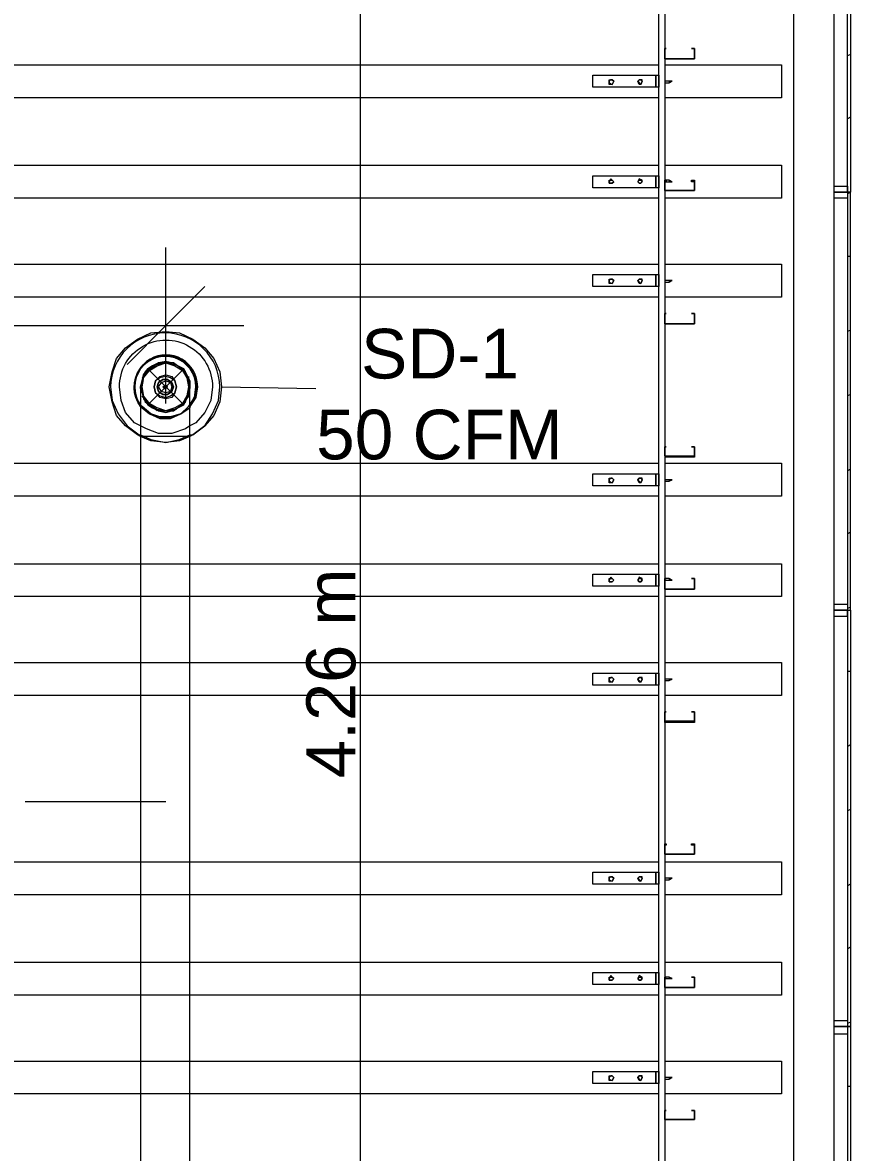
# Model space of a CAD drawing. Header units: metres. Extents: x -2 to 237, y -8 to 52.
# Drawn here: x 30.844 to 33.377, y 37.959 to 41.415 of the extents above; entities that cross this region are included whole.
import ezdxf

# ---------------------------------------------------------------- set-up
doc = ezdxf.new("R2010")
doc.units = ezdxf.units.M
doc.layers.add('HVAC - Ductos', color=5, linetype='Continuous', lineweight=0)
doc.layers.add('PDF2_Text', color=7, linetype='Continuous', lineweight=0)
doc.layers.add('PDF2_Geometry', color=7, linetype='Continuous', lineweight=0, true_color=0xaaaaaa)
doc.styles.add('PDF Helvetica', font='')
doc.styles.get('PDF Helvetica').set_extended_font_data('Helvetica')

msp = doc.modelspace()

# ---------------------------------------------------------------- linework, layer by layer
at = {"layer": 'HVAC - Ductos', "lineweight": 0}
for points in [[(31.8783, 37.0567), (31.8783, 41.7896)], [(31.2827, 40.2502), (31.2827, 40.4884), (31.2827, 40.7266)], [(31.4018, 40.6075), (31.2827, 40.4884), (31.1636, 40.3692)], [(24.7996, 40.4884), (27.3333, 40.4884), (31.521, 40.4884)], [(31.2049, 40.3006), (31.2049, 40.296), (31.2049, 40.2776), (31.2049, 40.2456), (31.2049, 40.2089), (31.2049, 40.1677), (31.2049, 40.1494), (31.1957, 40.154), (31.159, 40.1814), (31.1315, 40.2135), (31.1178, 40.2548), (31.1086, 40.3006), (31.1178, 40.3464), (31.1315, 40.3876), (31.159, 40.4197), (31.1957, 40.4471), (31.2369, 40.4655), (31.2827, 40.47), (31.324, 40.4655), (31.3651, 40.4471), (31.4018, 40.4197), (31.4294, 40.3876), (31.4476, 40.3464), (31.4522, 40.3006), (31.4476, 40.2548), (31.4294, 40.2135), (31.4018, 40.1814), (31.3651, 40.154), (31.356, 40.1494), (31.356, 40.1906), (31.356, 40.2318), (31.356, 40.2639), (31.356, 40.2868), (31.356, 40.3006), (31.356, 40.296), (31.356, 40.3006), (31.356, 40.3188), (31.3469, 40.3372), (31.3377, 40.3555), (31.3194, 40.3646), (31.3011, 40.3738), (31.2827, 40.3784), (31.2598, 40.3738), (31.2415, 40.3646), (31.2277, 40.3555), (31.214, 40.3372), (31.2094, 40.3188), (31.2049, 40.3006), (31.2049, 40.296), (31.2049, 40.3006), (31.2094, 40.3188), (31.214, 40.3372), (31.2277, 40.3555), (31.2415, 40.3646), (31.2598, 40.3738), (31.2827, 40.3784), (31.3011, 40.3738), (31.3194, 40.3646), (31.3377, 40.3555), (31.3469, 40.3372), (31.356, 40.3188), (31.356, 40.3006)], [(31.214, 40.3326), (31.2277, 40.351), (31.2507, 40.3646)], [(31.2507, 40.3692), (31.2553, 40.3692)], [(31.2553, 40.3692), (31.2827, 40.3738), (31.3056, 40.3692)], [(31.3056, 40.3692), (31.3102, 40.3692), (31.3148, 40.3692)], [(31.3102, 40.3646), (31.3331, 40.351), (31.3469, 40.3326)], [(31.2094, 40.328), (31.214, 40.3326)], [(31.2277, 40.3555), (31.2277, 40.3555)], [(31.3514, 40.3326), (31.3514, 40.328)], [(31.2049, 40.296), (31.2094, 40.2822), (31.214, 40.2639), (31.2277, 40.2456), (31.2415, 40.2364), (31.2598, 40.2272), (31.2827, 40.2226), (31.3011, 40.2272), (31.3194, 40.2364), (31.3377, 40.2456), (31.3469, 40.2639), (31.356, 40.2822), (31.356, 40.296)], [(31.214, 40.2776), (31.2094, 40.3006), (31.214, 40.3234)], [(31.3514, 40.3234), (31.356, 40.3006), (31.3514, 40.2776)], [(31.356, 40.3006), (31.356, 40.3006)], [(31.4522, 40.3006), (31.7409, 40.296)], [(31.2094, 40.273), (31.2094, 40.273)], [(31.2507, 40.2364), (31.2277, 40.2502), (31.214, 40.2684), (31.2094, 40.273)], [(31.3469, 40.2684), (31.3331, 40.2502), (31.3102, 40.2364)], [(31.3514, 40.273), (31.3514, 40.2684)], [(31.3514, 40.273), (31.3514, 40.273)], [(31.2507, 40.2318), (31.2507, 40.2318)], [(31.2553, 40.2272), (31.2507, 40.2318)], [(31.3056, 40.2318), (31.2827, 40.2272), (31.2553, 40.2318)], [(31.3148, 40.2318), (31.3102, 40.2318), (31.3056, 40.2272)], [(31.356, 40.1814), (31.3423, 40.1722), (31.3011, 40.1585), (31.2598, 40.1585), (31.2231, 40.1722), (31.2049, 40.1814)], [(31.2049, 40.154), (31.2369, 40.1402), (31.2827, 40.131), (31.324, 40.1402), (31.356, 40.154)], [(31.356, 40.1494), (31.324, 40.1356), (31.2827, 40.131), (31.2369, 40.1356), (31.2049, 40.1494)], [(31.356, 40.1494), (31.3469, 40.1494), (31.3377, 40.1494), (31.3194, 40.1494), (31.3011, 40.1494), (31.2827, 40.1494), (31.2598, 40.1494), (31.2415, 40.1494), (31.2277, 40.1494), (31.214, 40.1494), (31.2094, 40.1494), (31.2049, 40.1494)], [(31.3377, 40.1494), (31.3194, 40.1494), (31.3011, 40.1494), (31.2827, 40.1494), (31.2598, 40.1494), (31.2415, 40.1494), (31.2277, 40.1494)], [(31.2827, 39.0314), (30.852, 39.0314)]]:
    msp.add_lwpolyline(points, dxfattribs=at)
for points in [[(31.356, 40.154), (31.3651, 40.154), (31.4018, 40.1814), (31.4248, 40.2181), (31.4431, 40.2593), (31.4476, 40.3006, 0.986375), (31.1132, 40.3006), (31.1178, 40.2593), (31.1361, 40.2181), (31.1636, 40.1814), (31.2003, 40.154), (31.2049, 40.154)], [(31.2049, 40.1814), (31.1865, 40.1906), (31.159, 40.2226), (31.1453, 40.2593), (31.1407, 40.3006, -1.008105), (31.4248, 40.3006), (31.4202, 40.2593), (31.4018, 40.2226), (31.3743, 40.1906), (31.356, 40.1814)]]:
    msp.add_lwpolyline(points, format="xyb", dxfattribs=at)
msp.add_lwpolyline([(31.356, 40.2456), (31.3697, 40.2684), (31.3743, 40.3006, 1.372184), (31.2049, 40.2456), (31.1911, 40.2684), (31.1865, 40.3006), (31.1911, 40.2684), (31.2049, 40.241, -1.386728), (31.3789, 40.3006, 1.018357), (31.1865, 40.3006, -1.397043)], format="xyb", close=True, dxfattribs=at)
for points in [[(31.214, 40.328), (31.2323, 40.351), (31.2553, 40.3646), (31.2827, 40.3738), (31.3102, 40.3646), (31.3331, 40.351), (31.3469, 40.328), (31.3514, 40.3006), (31.3469, 40.273), (31.3331, 40.2502), (31.3102, 40.2364), (31.2827, 40.2272), (31.2553, 40.2364), (31.2323, 40.2502), (31.214, 40.273), (31.2094, 40.3006)], [(31.3514, 40.2822), (31.3469, 40.2639), (31.3331, 40.2502), (31.3194, 40.2364), (31.3011, 40.2272), (31.2827, 40.2272), (31.2644, 40.2272), (31.2461, 40.2364), (31.2277, 40.2502), (31.2186, 40.2639), (31.2094, 40.2822), (31.2094, 40.3006), (31.2094, 40.3188), (31.2186, 40.3372), (31.2277, 40.351), (31.2461, 40.3646), (31.2644, 40.3738), (31.2827, 40.3738), (31.3011, 40.3738), (31.3194, 40.3646), (31.3331, 40.351), (31.3469, 40.3372), (31.3514, 40.3188), (31.356, 40.3006)], [(31.2507, 40.3188), (31.2461, 40.3006), (31.2507, 40.3188), (31.2644, 40.3326), (31.2827, 40.3372), (31.3011, 40.3326), (31.3102, 40.3188), (31.3148, 40.3006), (31.3102, 40.3188), (31.2965, 40.328), (31.2827, 40.3326), (31.2644, 40.328)], [(31.3102, 40.2822), (31.3148, 40.3006), (31.3102, 40.2822), (31.3011, 40.2684), (31.2827, 40.2639), (31.2644, 40.2684), (31.2507, 40.2822), (31.2461, 40.3006), (31.2507, 40.2822), (31.2644, 40.273), (31.2827, 40.2684), (31.2965, 40.273)], [(31.2598, 40.3143), (31.2553, 40.3006), (31.2598, 40.3143), (31.2735, 40.3234), (31.2873, 40.3234), (31.3011, 40.3143), (31.3056, 40.3006), (31.3011, 40.3143), (31.2873, 40.3234), (31.2735, 40.3234)], [(31.3011, 40.2868), (31.3056, 40.3006), (31.3011, 40.2868), (31.2873, 40.2776), (31.2735, 40.2776), (31.2598, 40.2868), (31.2553, 40.3006), (31.2598, 40.2868), (31.2735, 40.2776), (31.2873, 40.2776)], [(31.2689, 40.3143), (31.2827, 40.3188), (31.2965, 40.3143), (31.3011, 40.3006), (31.2965, 40.2868), (31.2827, 40.2822), (31.2689, 40.2868), (31.2598, 40.3006)], [(31.2781, 40.296), (31.2827, 40.296), (31.2873, 40.3006), (31.2827, 40.296), (31.2781, 40.296), (31.2735, 40.3006), (31.2781, 40.3051), (31.2827, 40.3051), (31.2873, 40.3006), (31.2827, 40.3051), (31.2781, 40.3051), (31.2781, 40.3006)], [(31.356, 40.241), (31.3743, 40.2684), (31.3789, 40.3006), (31.3743, 40.2684)], [(31.2094, 40.241), (31.2369, 40.2181), (31.2644, 40.2089), (31.2965, 40.2089), (31.3285, 40.2181), (31.3514, 40.241), (31.356, 40.2456), (31.3514, 40.241), (31.3285, 40.2181), (31.2965, 40.2089), (31.2644, 40.2089), (31.2369, 40.2181), (31.2094, 40.241), (31.2049, 40.2456)], [(31.356, 40.2364), (31.3285, 40.2181), (31.2965, 40.2043), (31.2644, 40.2043), (31.2323, 40.2181), (31.2094, 40.2364), (31.2049, 40.241), (31.2094, 40.2364), (31.2323, 40.2181), (31.2644, 40.2043), (31.2965, 40.2043), (31.3285, 40.2181), (31.356, 40.2364), (31.356, 40.241)], [(31.356, 40.1494), (31.3469, 40.1494), (31.3377, 40.1494), (31.3194, 40.1494), (31.3011, 40.1494), (31.2827, 40.1494), (31.2598, 40.1494), (31.2415, 40.1494), (31.2277, 40.1494), (31.214, 40.1494), (31.2094, 40.1494), (31.2049, 40.1494), (31.2049, 37.6202), (31.2094, 37.6202), (31.214, 37.6202), (31.2277, 37.6202), (31.2415, 37.6202), (31.2598, 37.6202), (31.2827, 37.6202), (31.3011, 37.6202), (31.3194, 37.6202), (31.3377, 37.6202), (31.3469, 37.6202), (31.356, 37.6202)]]:
    msp.add_lwpolyline(points, close=True, dxfattribs=at)
at = {"layer": 'PDF2_Geometry', "lineweight": 0}
for points in [[(33.3674, 43.3932), (33.3765, 43.3932), (33.3765, 42.1745), (33.3765, 40.8962), (33.3674, 40.8962), (33.3674, 39.6179), (33.3765, 39.6179), (33.3765, 38.3441), (33.3674, 38.3441), (33.3674, 37.0658), (33.3765, 37.0658)], [(29.4821, 37.0658), (29.4821, 38.3441), (29.4913, 38.3441), (29.4913, 39.6179), (29.4821, 39.6179), (29.4821, 40.8962), (29.4913, 40.8962), (29.4913, 42.1745), (29.5325, 42.1745), (29.5325, 42.1653), (29.5325, 42.1745), (29.6562, 42.1745), (33.3262, 42.1745), (33.3262, 35.8517)], [(32.7901, 37.2583), (32.7901, 42.1745)], [(32.8084, 42.1745), (32.8084, 37.2583)], [(33.2024, 42.1745), (33.2024, 37.2583)], [(33.3765, 40.8962), (33.3674, 40.8962), (33.3674, 42.1745), (33.3765, 42.1745)], [(32.813, 41.336), (32.813, 41.336)], [(32.8909, 41.336), (32.8909, 41.336)], [(33.3765, 41.3177), (33.3674, 41.3131)], [(30.0961, 41.2856), (32.7901, 41.2856)], [(32.8084, 41.2856), (33.1658, 41.2856), (33.1658, 41.1848), (32.8084, 41.1848)], [(32.7809, 41.2398), (32.7809, 41.2398)], [(32.7809, 41.226), (32.7809, 41.2306)], [(32.8084, 41.2306), (32.8222, 41.2306), (32.8313, 41.2352), (32.8222, 41.2352), (32.8084, 41.2352)], [(32.8222, 41.2352), (32.8222, 41.2306)], [(32.8222, 41.2352), (32.8222, 41.2352)], [(32.7901, 41.1848), (30.0961, 41.1848)], [(33.3765, 41.1253), (33.3674, 41.1207)], [(30.0961, 40.9787), (32.7901, 40.9787)], [(32.8084, 40.9787), (33.1658, 40.9787), (33.1658, 40.8778), (32.8084, 40.8778)], [(32.7809, 40.9328), (32.7809, 40.9374)], [(32.7809, 40.9236), (32.7809, 40.9236)], [(32.8084, 40.9282), (32.8222, 40.9282), (32.8313, 40.9282), (32.8222, 40.9328), (32.8084, 40.9328)], [(32.8222, 40.9328), (32.8222, 40.9282)], [(32.8222, 40.9282), (32.8222, 40.9282)], [(33.3262, 40.9144), (33.3674, 40.9144), (33.3674, 40.8962), (33.3262, 40.8962), (33.3674, 40.8962), (33.3674, 40.8778), (33.3262, 40.8778)], [(32.9001, 40.9008), (32.9001, 40.9008)], [(32.9001, 40.9008), (32.9001, 40.9008)], [(33.3262, 39.6362), (33.3674, 39.6362), (33.3674, 39.6179), (33.3765, 39.6179), (33.3765, 40.8962), (33.3674, 40.8916)], [(33.3765, 40.8962), (33.3765, 40.8962)], [(32.7901, 40.8778), (30.0961, 40.8778)], [(30.0961, 40.6762), (32.7901, 40.6762)], [(32.8084, 40.6762), (33.1658, 40.6762), (33.1658, 40.5755), (32.8084, 40.5755)], [(33.3765, 40.6992), (33.3674, 40.6992)], [(32.7809, 40.6304), (32.7809, 40.6304)], [(32.7809, 40.6167), (32.7809, 40.6213)], [(32.8084, 40.6213), (32.8222, 40.6213), (32.8313, 40.6259), (32.8222, 40.6259), (32.8084, 40.6259)], [(32.8222, 40.6259), (32.8222, 40.6213)], [(32.8222, 40.6259), (32.8222, 40.6259)], [(32.7901, 40.5755), (30.0961, 40.5755)], [(32.813, 40.5251), (32.813, 40.5251)], [(32.8909, 40.5251), (32.8909, 40.5251)], [(33.3765, 40.4746), (33.3674, 40.47)], [(33.3765, 40.2776), (33.3674, 40.273)], [(32.813, 40.1173), (32.813, 40.1173)], [(32.8909, 40.1173), (32.8909, 40.1173)], [(32.9001, 40.0897), (32.9001, 40.0897)], [(30.0961, 40.0669), (32.7901, 40.0669)], [(32.8084, 40.0669), (33.1658, 40.0669), (33.1658, 39.9661), (32.8084, 39.9661)], [(32.7809, 40.0211), (32.7809, 40.0211)], [(32.8084, 40.0119), (32.8222, 40.0119), (32.8313, 40.0165), (32.8222, 40.0165), (32.8084, 40.0165)], [(32.8222, 40.0165), (32.8222, 40.0119)], [(32.8222, 40.0165), (32.8222, 40.0165)], [(33.3765, 40.0485), (33.3674, 40.0439)], [(32.7809, 40.0073), (32.7809, 40.0119)], [(32.7901, 39.9661), (30.0961, 39.9661)], [(33.3765, 39.8561), (33.3674, 39.8515)], [(30.0961, 39.7599), (32.7901, 39.7599)], [(32.8084, 39.7599), (33.1658, 39.7599), (33.1658, 39.6591), (32.8084, 39.6591)], [(32.7809, 39.7141), (32.7809, 39.7186)], [(32.7809, 39.7049), (32.7809, 39.7049)], [(32.8084, 39.7095), (32.8222, 39.7095), (32.8313, 39.7095), (32.8222, 39.7141), (32.8084, 39.7141)], [(32.813, 39.7141), (32.813, 39.7141)], [(32.8222, 39.7141), (32.8222, 39.7095)], [(32.8222, 39.7095), (32.8222, 39.7095)], [(32.8909, 39.7141), (32.8909, 39.7141)], [(32.9001, 39.682), (32.9001, 39.682)], [(32.9001, 39.682), (32.9001, 39.682)], [(32.7901, 39.6591), (30.0961, 39.6591)], [(33.3262, 39.5996), (33.3674, 39.5996), (33.3674, 39.6179), (33.3674, 38.3441), (33.3765, 38.3441), (33.3765, 37.0658), (33.3674, 37.0658), (33.3674, 37.0475), (33.3262, 37.0475)], [(33.3262, 39.6179), (33.3674, 39.6179), (33.3262, 39.6179)], [(33.3765, 39.627), (33.3674, 39.6224)], [(30.0961, 39.4575), (32.7901, 39.4575)], [(32.8084, 39.4575), (33.1658, 39.4575), (33.1658, 39.3567), (32.8084, 39.3567)], [(33.3765, 39.43), (33.3674, 39.43)], [(32.7809, 39.4117), (32.7809, 39.4117)], [(32.7809, 39.3979), (32.7809, 39.4025)], [(32.8084, 39.4025), (32.8222, 39.4025), (32.8313, 39.4071), (32.8222, 39.4071), (32.8084, 39.4071)], [(32.8222, 39.4071), (32.8222, 39.4025)], [(32.8222, 39.4071), (32.8222, 39.4071)], [(32.7901, 39.3567), (30.0961, 39.3567)], [(32.813, 39.3063), (32.813, 39.3063)], [(32.8909, 39.3063), (32.8909, 39.3063)], [(32.9001, 39.2788), (32.9001, 39.2788)], [(33.3765, 39.2055), (33.3674, 39.201)], [(33.3765, 39.0085), (33.3674, 39.0039)], [(30.0961, 38.8481), (32.7901, 38.8481)], [(32.8084, 38.8481), (33.1658, 38.8481), (33.1658, 38.7473), (32.8084, 38.7473)], [(32.9001, 38.8711), (32.9001, 38.8711)], [(32.9001, 38.8711), (32.9001, 38.8711)], [(32.9001, 38.8711), (32.9001, 38.8711)], [(32.9001, 38.8711), (32.9001, 38.8711)], [(32.7809, 38.8023), (32.7809, 38.8023)], [(32.7809, 38.7886), (32.7809, 38.7931)], [(32.8084, 38.7931), (32.8222, 38.7931), (32.8313, 38.7977), (32.8222, 38.7977), (32.8084, 38.7977)], [(32.8222, 38.7977), (32.8222, 38.7931)], [(33.3765, 38.7795), (33.3674, 38.7749)], [(32.7901, 38.7473), (30.0961, 38.7473)], [(33.3765, 38.587), (33.3674, 38.5824)], [(30.0961, 38.5412), (32.7901, 38.5412)], [(32.8084, 38.5412), (33.1658, 38.5412), (33.1658, 38.4403), (32.8084, 38.4403)], [(32.7809, 38.4954), (32.7809, 38.5)], [(32.813, 38.4954), (32.8084, 38.4954)], [(32.8084, 38.4954), (32.813, 38.4954)], [(32.8084, 38.4908), (32.8222, 38.4908), (32.8313, 38.4908), (32.8222, 38.4954), (32.8084, 38.4954)], [(32.813, 38.4954), (32.813, 38.4954)], [(32.813, 38.4954), (32.813, 38.4954)], [(32.8222, 38.4954), (32.8222, 38.4908)], [(32.8909, 38.4954), (32.8909, 38.4954)], [(32.8909, 38.4954), (32.8909, 38.4954)], [(32.7809, 38.4862), (32.7809, 38.4862)], [(32.7901, 38.4403), (30.0961, 38.4403)], [(33.3262, 38.3625), (33.3674, 38.3625), (33.3674, 38.3441), (33.3262, 38.3441), (33.3674, 38.3441), (33.3674, 38.3213), (33.3262, 38.3213)], [(33.3765, 38.3579), (33.3674, 38.3533)], [(30.0961, 38.2388), (32.7901, 38.2388)], [(32.8084, 38.2388), (33.1658, 38.2388), (33.1658, 38.138), (32.8084, 38.138)], [(32.7809, 38.193), (32.7809, 38.193)], [(32.7809, 38.1792), (32.7809, 38.1838)], [(32.8084, 38.1838), (32.8222, 38.1838), (32.8313, 38.1884), (32.8222, 38.1884), (32.8084, 38.1884)], [(32.8222, 38.1884), (32.8222, 38.1838)], [(33.3765, 38.1609), (33.3674, 38.1609)], [(32.7901, 38.138), (30.0961, 38.138)], [(32.813, 38.0876), (32.8084, 38.0876)], [(32.8084, 38.0876), (32.813, 38.0876)], [(32.813, 38.0876), (32.813, 38.0876)], [(32.813, 38.0876), (32.813, 38.0876)], [(32.8909, 38.0876), (32.8909, 38.0876)], [(32.8909, 38.0876), (32.8909, 38.0876)], [(32.9001, 38.0601), (32.9001, 38.0601)], [(32.9001, 38.0601), (32.9001, 38.0601)], [(32.9001, 38.0601), (32.9001, 38.0601)], [(32.9001, 38.0601), (32.9001, 38.0601)]]:
    msp.add_lwpolyline(points, dxfattribs=at)
for points in [[(32.8084, 41.3085), (32.8084, 41.3039), (32.813, 41.3039), (32.9001, 41.3039), (32.9001, 41.3085), (32.9001, 41.336), (32.8909, 41.336), (32.9001, 41.336), (32.9001, 41.3085), (32.9001, 41.3039), (32.813, 41.3039), (32.8084, 41.3039), (32.8084, 41.3085), (32.8084, 41.336)], [(32.813, 41.336), (32.8084, 41.336)], [(32.7901, 41.2536), (32.7901, 41.2169), (32.7809, 41.2169), (32.5885, 41.2169), (32.5885, 41.2536), (32.7809, 41.2536)], [(32.6389, 41.2352), (32.6389, 41.2306), (32.648, 41.226), (32.6526, 41.2352), (32.648, 41.2398), (32.6435, 41.2398)], [(32.6526, 41.2352), (32.648, 41.226), (32.6389, 41.226), (32.6389, 41.2352), (32.6389, 41.2398), (32.648, 41.2398)], [(32.726, 41.2352), (32.7305, 41.2306), (32.7351, 41.226), (32.7397, 41.2352), (32.7397, 41.2398), (32.7305, 41.2398)], [(32.7397, 41.2352), (32.7351, 41.226), (32.7305, 41.226), (32.726, 41.2352), (32.7305, 41.2398), (32.7351, 41.2398)], [(32.7809, 41.2536), (32.7809, 41.2169)], [(32.7809, 41.2352), (32.7809, 41.2306), (32.7809, 41.226), (32.7809, 41.2306), (32.7809, 41.2352), (32.7809, 41.2398), (32.7809, 41.2352), (32.7809, 41.226), (32.7809, 41.2352), (32.7809, 41.2398)], [(32.7901, 40.9466), (32.7901, 40.9099), (32.7809, 40.9099), (32.5885, 40.9099), (32.5885, 40.9466), (32.7809, 40.9466)], [(32.6389, 40.9282), (32.6389, 40.9236), (32.648, 40.9236), (32.6526, 40.9282), (32.648, 40.9328), (32.6435, 40.9374)], [(32.6526, 40.9282), (32.648, 40.9236), (32.6389, 40.9236), (32.6389, 40.9282), (32.6389, 40.9328), (32.648, 40.9328)], [(32.726, 40.9282), (32.7305, 40.9236), (32.7351, 40.9236), (32.7397, 40.9282), (32.7397, 40.9328), (32.7305, 40.9374)], [(32.7397, 40.9282), (32.7351, 40.9236), (32.7305, 40.9236), (32.726, 40.9282), (32.7305, 40.9328), (32.7351, 40.9328)], [(32.7809, 40.9466), (32.7809, 40.9099)], [(32.7809, 40.9282), (32.7809, 40.9236), (32.7809, 40.9282), (32.7809, 40.9328), (32.7809, 40.9374), (32.7809, 40.9328), (32.7809, 40.9282), (32.7809, 40.9236), (32.7809, 40.9282), (32.7809, 40.9328)], [(32.813, 40.9328), (32.813, 40.9282), (32.8084, 40.9282), (32.8084, 40.9008), (32.813, 40.9008), (32.9001, 40.9008), (32.9001, 40.9282), (32.8909, 40.9282), (32.8909, 40.9328), (32.9001, 40.9328), (32.9001, 40.9008), (32.813, 40.9008), (32.8084, 40.9008), (32.8084, 40.9328)], [(32.7901, 40.6441), (32.7901, 40.6075), (32.7809, 40.6075), (32.5885, 40.6075), (32.5885, 40.6441), (32.7809, 40.6441)], [(32.7809, 40.6441), (32.7809, 40.6075)], [(32.6389, 40.6259), (32.6389, 40.6213), (32.648, 40.6167), (32.6526, 40.6259), (32.648, 40.6304), (32.6435, 40.6304)], [(32.6526, 40.6259), (32.648, 40.6167), (32.6389, 40.6167), (32.6389, 40.6259), (32.6389, 40.6304), (32.648, 40.6304)], [(32.726, 40.6259), (32.7305, 40.6213), (32.7351, 40.6167), (32.7397, 40.6259), (32.7397, 40.6304), (32.7305, 40.6304)], [(32.7397, 40.6259), (32.7351, 40.6167), (32.7305, 40.6167), (32.726, 40.6259), (32.7305, 40.6304), (32.7351, 40.6304)], [(32.7809, 40.6259), (32.7809, 40.6213), (32.7809, 40.6167), (32.7809, 40.6213), (32.7809, 40.6259), (32.7809, 40.6304), (32.7809, 40.6259), (32.7809, 40.6167), (32.7809, 40.6259), (32.7809, 40.6304)], [(32.8084, 40.4975), (32.8084, 40.493), (32.813, 40.493), (32.9001, 40.493), (32.9001, 40.4975), (32.9001, 40.5251), (32.8909, 40.5251), (32.9001, 40.5251), (32.9001, 40.4975), (32.9001, 40.493), (32.813, 40.493), (32.8084, 40.493), (32.8084, 40.4975), (32.8084, 40.5251)], [(32.813, 40.5251), (32.8084, 40.5251)], [(32.8084, 40.0897), (32.813, 40.0897), (32.9001, 40.0897), (32.9001, 40.1173), (32.8909, 40.1173), (32.9001, 40.1173), (32.9001, 40.0897), (32.9001, 40.0852), (32.813, 40.0852), (32.8084, 40.0897), (32.8084, 40.1173)], [(32.813, 40.1173), (32.8084, 40.1173)], [(32.7901, 40.0348), (32.7901, 39.9981), (32.7809, 39.9981), (32.5885, 39.9981), (32.5885, 40.0348), (32.7809, 40.0348)], [(32.6389, 40.0165), (32.6389, 40.0119), (32.648, 40.0073), (32.6526, 40.0165), (32.648, 40.0211), (32.6435, 40.0211)], [(32.6526, 40.0165), (32.648, 40.0073), (32.6389, 40.0073), (32.6389, 40.0165), (32.6389, 40.0211), (32.648, 40.0211)], [(32.726, 40.0165), (32.7305, 40.0119), (32.7351, 40.0073), (32.7397, 40.0165), (32.7397, 40.0211), (32.7305, 40.0211)], [(32.7397, 40.0165), (32.7351, 40.0073), (32.7305, 40.0073), (32.726, 40.0165), (32.7305, 40.0211), (32.7351, 40.0211)], [(32.7809, 40.0348), (32.7809, 39.9981)], [(32.7809, 40.0165), (32.7809, 40.0119), (32.7809, 40.0073), (32.7809, 40.0119), (32.7809, 40.0165), (32.7809, 40.0211), (32.7809, 40.0165), (32.7809, 40.0073), (32.7809, 40.0165), (32.7809, 40.0211)], [(32.7901, 39.7278), (32.7901, 39.6912), (32.7809, 39.6912), (32.5885, 39.6912), (32.5885, 39.7278), (32.7809, 39.7278)], [(32.6389, 39.7095), (32.6389, 39.7049), (32.648, 39.7049), (32.6526, 39.7095), (32.648, 39.7141), (32.6435, 39.7186)], [(32.6526, 39.7095), (32.648, 39.7049), (32.6389, 39.7049), (32.6389, 39.7095), (32.6389, 39.7141), (32.648, 39.7141)], [(32.726, 39.7095), (32.7305, 39.7049), (32.7351, 39.7049), (32.7397, 39.7095), (32.7397, 39.7141), (32.7305, 39.7186)], [(32.7397, 39.7095), (32.7351, 39.7049), (32.7305, 39.7049), (32.726, 39.7095), (32.7305, 39.7141), (32.7351, 39.7141)], [(32.7809, 39.7278), (32.7809, 39.6912)], [(32.7809, 39.7095), (32.7809, 39.7049), (32.7809, 39.7095), (32.7809, 39.7141), (32.7809, 39.7186), (32.7809, 39.7141), (32.7809, 39.7095), (32.7809, 39.7049), (32.7809, 39.7095), (32.7809, 39.7141)], [(32.8084, 39.682), (32.813, 39.682), (32.9001, 39.682), (32.9001, 39.7141), (32.8909, 39.7141), (32.9001, 39.7141), (32.9001, 39.682), (32.813, 39.682), (32.8084, 39.682), (32.8084, 39.7141)], [(32.813, 39.7141), (32.8084, 39.7141)], [(32.7901, 39.4255), (32.7901, 39.3888), (32.7809, 39.3888), (32.5885, 39.3888), (32.5885, 39.4255), (32.7809, 39.4255)], [(32.6389, 39.4071), (32.6389, 39.4025), (32.648, 39.3979), (32.6526, 39.4071), (32.648, 39.4117), (32.6435, 39.4117)], [(32.6526, 39.4071), (32.648, 39.3979), (32.6389, 39.3979), (32.6389, 39.4071), (32.6389, 39.4117), (32.648, 39.4117)], [(32.726, 39.4071), (32.7305, 39.4025), (32.7351, 39.3979), (32.7397, 39.4071), (32.7397, 39.4117), (32.7305, 39.4117)], [(32.7397, 39.4071), (32.7351, 39.3979), (32.7305, 39.3979), (32.726, 39.4071), (32.7305, 39.4117), (32.7351, 39.4117)], [(32.7809, 39.4255), (32.7809, 39.3888)], [(32.7809, 39.4071), (32.7809, 39.3979), (32.7809, 39.4071), (32.7809, 39.4117), (32.7809, 39.4071), (32.7809, 39.3979), (32.7809, 39.4071), (32.7809, 39.4117)], [(32.8084, 39.2788), (32.813, 39.2788), (32.9001, 39.2788), (32.9001, 39.3063), (32.8909, 39.3063), (32.9001, 39.3063), (32.9001, 39.2788), (32.9001, 39.2742), (32.813, 39.2742), (32.8084, 39.2742), (32.8084, 39.2788), (32.8084, 39.3063)], [(32.813, 39.3063), (32.8084, 39.3063)], [(32.813, 38.9031), (32.813, 38.8985), (32.8084, 38.8985), (32.8084, 38.8711), (32.813, 38.8711), (32.9001, 38.8711), (32.9001, 38.8985), (32.8909, 38.8985), (32.8909, 38.9031), (32.9001, 38.9031), (32.9001, 38.8711), (32.813, 38.8711), (32.8084, 38.8711), (32.8084, 38.9031)], [(32.813, 38.9031), (32.813, 38.8985), (32.8084, 38.8985), (32.8084, 38.8711), (32.813, 38.8711), (32.9001, 38.8711), (32.9001, 38.8985), (32.8909, 38.8985), (32.8909, 38.9031), (32.9001, 38.9031), (32.9001, 38.8711), (32.813, 38.8711), (32.8084, 38.8711), (32.8084, 38.9031)], [(32.7901, 38.8161), (32.7901, 38.7795), (32.7809, 38.7795), (32.5885, 38.7795), (32.5885, 38.8161), (32.7809, 38.8161)], [(32.7809, 38.8161), (32.7809, 38.7795)], [(32.6526, 38.7977), (32.648, 38.8023), (32.6435, 38.8023), (32.6389, 38.7977), (32.6389, 38.7931), (32.648, 38.7886)], [(32.6389, 38.7977), (32.6389, 38.8023), (32.648, 38.8023), (32.6526, 38.7977), (32.648, 38.7886), (32.6389, 38.7886)], [(32.7397, 38.7977), (32.7397, 38.8023), (32.7305, 38.8023), (32.726, 38.7977), (32.7305, 38.7931), (32.7351, 38.7886)], [(32.726, 38.7977), (32.7305, 38.8023), (32.7351, 38.8023), (32.7397, 38.7977), (32.7351, 38.7886), (32.7305, 38.7886)], [(32.7809, 38.7977), (32.7809, 38.8023), (32.7809, 38.7977), (32.7809, 38.7931), (32.7809, 38.7886), (32.7809, 38.7931), (32.7809, 38.7977), (32.7809, 38.8023), (32.7809, 38.7977), (32.7809, 38.7886)], [(32.7901, 38.5091), (32.7901, 38.4724), (32.7809, 38.4724), (32.5885, 38.4724), (32.5885, 38.5091), (32.7809, 38.5091)], [(32.6526, 38.4908), (32.648, 38.4954), (32.6435, 38.5), (32.6389, 38.4908), (32.6389, 38.4862), (32.648, 38.4862)], [(32.6389, 38.4908), (32.6389, 38.4954), (32.648, 38.4954), (32.6526, 38.4908), (32.648, 38.4862), (32.6389, 38.4862)], [(32.7397, 38.4908), (32.7397, 38.4954), (32.7305, 38.5), (32.726, 38.4908), (32.7305, 38.4862), (32.7351, 38.4862)], [(32.726, 38.4908), (32.7305, 38.4954), (32.7351, 38.4954), (32.7397, 38.4908), (32.7351, 38.4862), (32.7305, 38.4862)], [(32.7809, 38.5091), (32.7809, 38.4724)], [(32.7809, 38.4908), (32.7809, 38.4954), (32.7809, 38.5), (32.7809, 38.4954), (32.7809, 38.4908), (32.7809, 38.4862), (32.7809, 38.4908), (32.7809, 38.4954), (32.7809, 38.4908), (32.7809, 38.4862)], [(32.8084, 38.4679), (32.8084, 38.4633), (32.813, 38.4633), (32.9001, 38.4633), (32.9001, 38.4679), (32.9001, 38.4954), (32.8909, 38.4954), (32.9001, 38.4954), (32.9001, 38.4679), (32.9001, 38.4633), (32.813, 38.4633), (32.8084, 38.4633), (32.8084, 38.4679), (32.8084, 38.4954)], [(32.813, 38.4954), (32.8084, 38.4954)], [(32.8084, 38.4954), (32.8084, 38.4679), (32.8084, 38.4633), (32.813, 38.4633), (32.9001, 38.4633), (32.9001, 38.4679), (32.9001, 38.4954), (32.8909, 38.4954), (32.9001, 38.4954), (32.9001, 38.4679), (32.9001, 38.4633), (32.813, 38.4633), (32.8084, 38.4633), (32.8084, 38.4679), (32.8084, 38.4954), (32.813, 38.4954)], [(32.8084, 38.4679), (32.8084, 38.4633), (32.813, 38.4633), (32.9001, 38.4633), (32.9001, 38.4679), (32.9001, 38.4954), (32.8909, 38.4954), (32.9001, 38.4954), (32.9001, 38.4679), (32.9001, 38.4633), (32.813, 38.4633), (32.8084, 38.4633), (32.8084, 38.4679), (32.8084, 38.4954)], [(32.7901, 38.2067), (32.7901, 38.17), (32.7809, 38.17), (32.5885, 38.17), (32.5885, 38.2067), (32.7809, 38.2067)], [(32.6526, 38.1884), (32.648, 38.193), (32.6435, 38.193), (32.6389, 38.1884), (32.6389, 38.1838), (32.648, 38.1792)], [(32.6389, 38.1884), (32.6389, 38.193), (32.648, 38.193), (32.6526, 38.1884), (32.648, 38.1792), (32.6389, 38.1792)], [(32.7397, 38.1884), (32.7397, 38.193), (32.7305, 38.193), (32.726, 38.1884), (32.7305, 38.1838), (32.7351, 38.1792)], [(32.726, 38.1884), (32.7305, 38.193), (32.7351, 38.193), (32.7397, 38.1884), (32.7351, 38.1792), (32.7305, 38.1792)], [(32.7809, 38.2067), (32.7809, 38.17)], [(32.7809, 38.1884), (32.7809, 38.193), (32.7809, 38.1884), (32.7809, 38.1838), (32.7809, 38.1792), (32.7809, 38.1838), (32.7809, 38.1884), (32.7809, 38.193), (32.7809, 38.1884), (32.7809, 38.1792)], [(32.8084, 38.0601), (32.813, 38.0601), (32.9001, 38.0601), (32.9001, 38.0876), (32.8909, 38.0876), (32.9001, 38.0876), (32.9001, 38.0601), (32.813, 38.0601), (32.8084, 38.0601), (32.8084, 38.0876)], [(32.813, 38.0876), (32.8084, 38.0876)], [(32.8084, 38.0876), (32.8084, 38.0601), (32.813, 38.0601), (32.9001, 38.0601), (32.9001, 38.0876), (32.8909, 38.0876), (32.9001, 38.0876), (32.9001, 38.0601), (32.813, 38.0601), (32.8084, 38.0601), (32.8084, 38.0876), (32.813, 38.0876)], [(32.8084, 38.0601), (32.813, 38.0601), (32.9001, 38.0601), (32.9001, 38.0876), (32.8909, 38.0876), (32.9001, 38.0876), (32.9001, 38.0601), (32.813, 38.0601), (32.8084, 38.0601), (32.8084, 38.0876)]]:
    msp.add_lwpolyline(points, close=True, dxfattribs=at)
at = {"layer": 'PDF2_Geometry', "color": 8, "lineweight": 0, "true_color": 0x808080}
msp.add_lwpolyline([(31.3423, 40.3464), (31.3056, 40.3738), (31.2598, 40.3738), (31.2186, 40.3464), (31.2049, 40.3006), (31.2186, 40.2548), (31.2598, 40.2272), (31.3056, 40.2272), (31.3423, 40.2548), (31.356, 40.3006)], close=True, dxfattribs=at)
for points in [[(31.2277, 40.3555), (31.3377, 40.2456)], [(31.3377, 40.3555), (31.2277, 40.2456)]]:
    msp.add_lwpolyline(points, dxfattribs=at)

# ---------------------------------------------------------------- texts
at = {"layer": 'PDF2_Text', "lineweight": 0, "char_height": 0.1519, "attachment_point": 4, "style": 'PDF Helvetica'}
for s, insert in [('SD-1', (31.8795, 40.4012)), ('50 CFM', (31.7421, 40.1538))]:
    msp.add_mtext(s, dxfattribs=dict(at, insert=insert))
at = {"layer": 'PDF2_Text', "lineweight": 0, "insert": (31.7882, 39.1041), "char_height": 0.15002, "attachment_point": 4, "rotation": 90, "style": 'PDF Helvetica'}
msp.add_mtext('4.26 m', dxfattribs=at)

doc.saveas('drawing.dxf')
